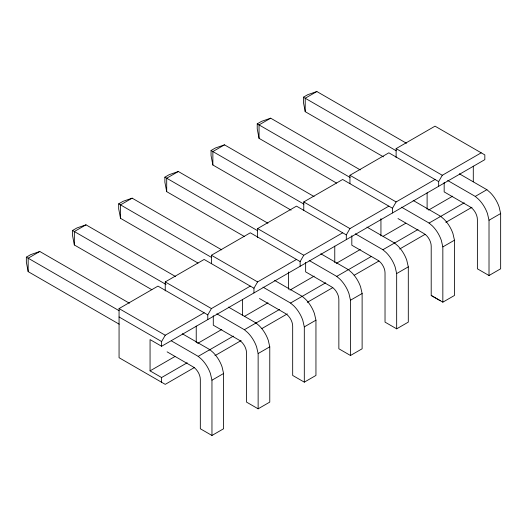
<?xml version="1.0" encoding="UTF-8"?>
<svg xmlns="http://www.w3.org/2000/svg" width="527" height="527" viewBox="0 0 527 527"><rect width="100%" height="100%" fill="white"/><g stroke="black" fill="none" stroke-linecap="round" stroke-linejoin="round"><path stroke-width="0.79" d="M187.177 362.774L161.605 377.536L150.063 370.87L150.063 339.592L161.605 346.259L161.605 341.536L165.241 335.238L204.147 312.774M207.783 319.599L207.783 314.876L211.419 308.578L250.318 286.115M253.955 292.94L253.955 288.216L257.591 281.919L296.497 259.455M300.133 266.28L300.133 261.557L303.769 255.259L342.669 232.802M346.305 239.62L346.305 234.897L349.941 228.599L388.847 206.143M392.483 212.961L392.483 208.237L396.12 201.94L435.025 179.483M438.655 186.301L438.655 181.578L442.291 175.28L481.197 152.823M119.188 324.184L28.168 271.636L26.35 262.189L26.35 257.15L30.711 254.633L39.802 251.484L129.398 303.209M151.855 289.725L74.347 244.976L72.528 235.529L72.528 230.49L76.889 227.974L85.98 224.825L175.577 276.55M198.027 263.065L120.518 218.316L118.7 208.87L118.7 203.83L123.061 201.314L132.152 198.165L221.755 249.89M244.205 236.406L166.697 191.657L164.879 182.21L164.879 177.171L169.239 174.654L178.33 171.506L267.927 223.231M291.088 210.154L212.868 164.997L211.05 155.551L211.05 150.511L215.418 147.995L224.502 144.846L314.105 196.571M336.555 183.086L259.047 138.337L257.229 128.891L257.229 123.852L261.59 121.335L270.68 118.186L360.277 169.911M383.445 156.842L305.219 111.678L303.4 102.231L303.4 97.192L307.768 94.676L316.859 91.527L406.455 143.258M39.802 251.484L28.168 258.197L28.168 271.636M85.98 224.825L74.347 231.537L74.347 244.976M132.152 198.165L120.518 204.878L120.518 218.316M178.33 171.506L166.697 178.218L166.697 191.657M224.502 144.846L212.868 151.565L212.868 164.997M270.68 118.186L259.047 124.906L259.047 138.337M316.859 91.527L305.219 98.246L305.219 111.678M194.239 367.615L165.241 384.361L119.062 357.701L119.062 308.578L157.968 286.115L207.783 314.876M165.241 290.924L165.241 281.919L204.147 259.455L253.955 288.216M211.419 263.658L211.419 255.259L250.318 232.802L300.133 261.557M257.591 237.605L257.591 228.599L296.497 206.143L346.305 234.897M303.769 210.339L303.769 201.94L342.669 179.483L392.483 208.237M349.941 183.679L349.941 175.28L388.847 152.823L438.655 181.578M396.12 157.626L396.12 148.621L435.025 126.164L484.833 154.918L484.833 159.641L161.605 346.259M150.063 370.87L174.924 356.515M197.658 343.393L221.808 329.447M244.541 316.325L267.986 302.788M290.008 290.074L314.164 276.128M336.186 263.414L360.336 249.469M383.07 236.346L405.803 223.217M428.537 210.095L452.686 196.149M171.354 340.864L198.198 356.364L209.832 349.645L213.204 352.57A22.786 13.155 60 0 1 222.065 366.864L223.6 373.485L223.6 428.754L211.959 435.473L200.326 428.754L200.326 379.427A10.283 5.935 60 0 0 193.053 366.832L167.112 351.852M216.821 313.796L244.37 329.704L256.01 322.985L259.383 325.91A22.786 13.155 60 0 1 268.243 340.205L269.771 346.832L269.771 402.094L258.138 408.814L246.504 402.094L246.504 352.767A10.283 5.935 60 0 0 239.232 340.172L213.29 325.192L213.29 315.713M262.999 287.136L290.548 303.045L302.182 296.326L305.555 299.25A22.786 13.155 60 0 1 314.415 313.545L315.95 320.172L315.95 375.435L304.31 382.154L292.676 375.435L292.676 326.108A10.283 5.935 60 0 0 285.403 313.512L259.462 298.532M309.171 260.483L336.727 276.385L348.36 269.672L351.733 272.591A22.786 13.155 60 0 1 360.593 286.886L362.121 293.513L362.121 348.782L350.488 355.494L338.854 348.782L338.854 299.448A10.283 5.935 60 0 0 331.582 286.853L305.64 271.873L305.64 262.393M355.35 233.823L382.898 249.726L394.532 243.013L397.905 245.931A22.786 13.155 60 0 1 406.765 260.226L408.3 266.853L408.3 322.122L396.666 328.835L385.026 322.122L385.026 272.788A10.283 5.935 60 0 0 377.76 260.193L351.819 245.213L351.819 235.734M401.521 207.164L429.077 223.066L440.71 216.353L444.083 219.272A22.786 13.155 60 0 1 452.943 233.566L454.472 240.193L454.472 295.463L442.838 302.175L431.205 295.463L431.205 246.129A10.283 5.935 60 0 0 423.932 233.533L397.99 218.553M447.7 180.504L475.249 196.406L486.882 189.694L490.262 192.612A22.786 13.155 60 0 1 499.115 206.907L500.65 213.534L500.65 268.803L489.016 275.516L477.383 268.803L477.383 219.469A10.283 5.935 60 0 0 470.11 206.874L444.169 191.9L444.169 182.414M209.199 350.06L233.356 336.114M255.378 323.4L279.527 309.454M302.261 296.326L325.706 282.795M348.439 269.666L371.173 256.544M394.611 243.013L418.056 229.476M440.078 216.762L464.234 202.816M214.95 355.659L241.122 340.547M261.833 328.591L287.301 313.888M307.307 302.34L332.768 287.637M354.19 275.272L378.946 260.977M399.657 249.021L425.118 234.317M445.829 222.361L472.001 207.249M211.959 435.473L211.959 380.204L223.6 373.485M258.138 408.814L258.138 353.545L269.771 346.832M304.31 382.154L304.31 326.885L315.95 320.172M350.488 355.494L350.488 300.225L362.121 293.513M396.666 328.835L396.666 273.566L408.3 266.853M442.838 302.175L442.838 246.906L454.472 240.193M489.016 275.516L489.016 220.253L500.65 213.534M459.333 173.785L486.882 189.694M396.12 148.621L442.291 175.28M303.4 97.192L396.245 150.794M413.155 200.444L440.71 216.353M349.941 175.28L396.12 201.94M257.229 123.852L350.066 177.454M366.983 227.104L394.532 243.013M303.769 201.94L349.941 228.599M211.05 150.511L303.888 204.114M431.205 295.463L440.295 300.706M320.805 253.764L348.36 269.672M257.591 228.599L303.769 255.259M164.879 177.171L257.716 230.773M274.633 280.423L302.182 296.326M211.419 255.259L257.591 281.919M118.7 203.83L211.538 257.433M228.454 307.083L256.01 322.985M165.241 281.919L211.419 308.578M72.528 230.49L166.077 284.501M182.283 333.743L209.832 349.645M119.062 308.578L165.241 335.238M26.35 257.15L119.188 310.752M119.062 316.977L161.605 341.536M475.249 196.406L478.621 199.331A22.786 13.155 60 0 1 487.482 213.626L489.016 220.253M429.077 223.066L432.45 225.991A22.786 13.155 60 0 1 441.31 240.286L442.838 246.906M382.898 249.726L386.271 252.65A22.786 13.155 60 0 1 395.131 266.945L396.666 273.566M336.727 276.385L340.099 279.31A22.786 13.155 60 0 1 348.96 293.605L350.488 300.225M290.548 303.045L293.921 305.97A22.786 13.155 60 0 1 302.781 320.264L304.31 326.885M244.37 329.704L247.743 332.623A22.786 13.155 60 0 1 256.603 346.918L258.138 353.545M198.198 356.364L201.571 359.282A22.786 13.155 60 0 1 210.431 373.577L211.959 380.204M473.292 166.15L473.292 181.789M427.114 192.81L427.114 209.272M380.942 218.646L380.942 235.931M334.764 246.129L334.764 262.591M288.585 271.965L288.585 289.251M242.413 299.448L242.413 315.087M196.235 326.101L196.235 342.563M161.605 377.536L161.605 382.259"/></g></svg>
